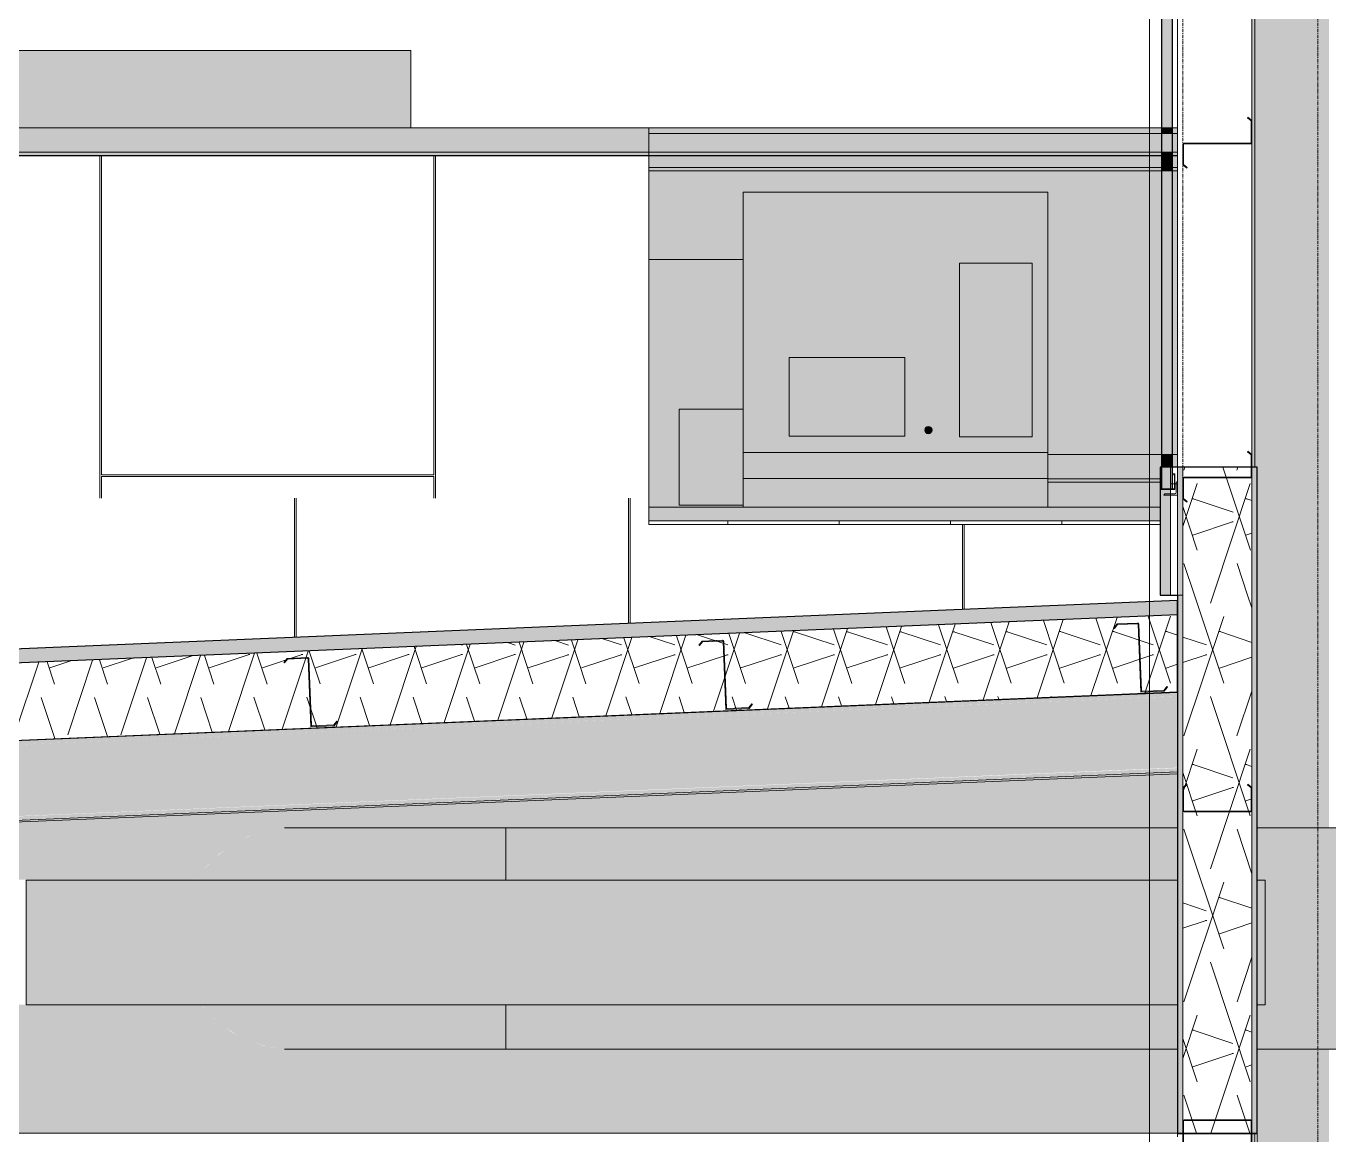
# Model space of a CAD drawing. Header units: inches. Extents: x -23445 to -32, y -314 to 853.
# Drawn here: x -8686.7 to -8498.4, y 98 to 258.2 of the extents above; entities that cross this region are included whole.
import ezdxf

# ---------------------------------------------------------------- set-up
doc = ezdxf.new("R2010")
doc.units = ezdxf.units.IN
doc.header["$MEASUREMENT"] = 0
doc.linetypes.add('Grid Line 1_2_', pattern=[0.875, 0.5, -0.125, 0.125, -0.125])
for name, color, linetype, lineweight in [('A-CLNG', 13, 'Continuous', 9), ('A-CLNG-PATT', 13, 'Continuous', 9), ('A-GLAZ-CWMG', 51, 'Continuous', 9), ('A-ROOF', 132, 'Continuous', 9), ('A-ROOF-PATT', 132, 'Continuous', 9), ('A-WALL', 113, 'Continuous', 9), ('A-WALL-PATT', 111, 'Continuous', 25), ('G-ANNO-SYMB', 111, 'Continuous', 9), ('I-WALL', 2, 'Continuous', 9), ('M-EQPM', 50, 'Continuous', 9), ('M-HVAC-DUCT', 70, 'Continuous', 9), ('S-BEAM', 12, 'Continuous', 9), ('S-COLS', 52, 'Continuous', 9), ('S-GRID', 1, 'Continuous', 9)]:
    doc.layers.add(name, color=color, linetype=linetype, lineweight=lineweight)
pattern_1 = [(161.57, (-21605.188, 73.042), (-7.6802237, -0.0009796), [0, -54.643, 6.067, 0]), (18.43, (-21607.108, 73.042), (-7.6802237, 0.0009796), [0, -54.643, 6.067, 0]), (108.43, (-21605.188, 73.042), (3.8382953, -19.2013653), [18.211, -42.499]), (71.57, (-21607.108, 73.042), (3.8382953, 19.2013653), [18.211, -42.499])]
pattern_2 = [(45, (-21606.148, 72.082), (-19.007, 19.007), []), (45, (-21606.148, 100.882), (-19.007, 19.007), [])]

# ---------------------------------------------------------------- blocks, each defined once
blk = doc.blocks.new('Rectangular Mullion - Profile_Polycarbonate_Lower-1125103-Building Section - North_South looking West _ Fitness Center')
at = {"layer": 'A-GLAZ-CWMG'}
blk.add_hatch(color=256, dxfattribs=at).paths.add_polyline_path([(-22372.8, 191.28), (-22370.68, 191.28), (-22370.74, 191.34), (-22372.74, 191.34), (-22372.8, 192.58)], flags=0)
at = {"layer": 'A-GLAZ-CWMG', "lineweight": 13}
for p, q in [((-22372.68, 192.73), (-22372.8, 192.73)), ((-22372.8, 192.73), (-22372.8, 191.28)), ((-22372.74, 191.34), (-22372.74, 192.67)), ((-22372.74, 192.67), (-22372.68, 192.67)), ((-22372.68, 192.67), (-22372.68, 192.73)), ((-22370.68, 193.52), (-22371.03, 193.52)), ((-22371.03, 193.52), (-22371.03, 193.27)), ((-22371.03, 193.27), (-22370.97, 193.27)), ((-22370.97, 193.27), (-22370.97, 193.46)), ((-22370.97, 193.46), (-22370.74, 193.46)), ((-22370.74, 193.46), (-22370.74, 191.34)), ((-22370.68, 191.28), (-22370.68, 193.52)), ((-22372.8, 191.28), (-22370.68, 191.28)), ((-22370.74, 191.34), (-22372.74, 191.34))]:
    blk.add_line(p, q, dxfattribs=at)
blk = doc.blocks.new('Girt_C - 8_D-1405603-Building Section - North_South looking West _ Fitness Center')
at = {"layer": 'S-BEAM'}
h = blk.add_hatch(color=256, dxfattribs=at)
h.paths.add_polyline_path([(-22370.3, 237.8), (-22370.3, 239.46), (-22371.03, 239.46), (-22371.03, 237.8)], flags=0)
h.paths.add_polyline_path([(-22446.68, 237.8), (-22372.61, 237.8), (-22372.61, 239.46), (-22446.68, 239.46)], flags=0)
for points in [[(-22371.03, 237.8), (-22371.03, 239.46), (-22372.61, 239.46), (-22372.61, 237.8)], [(-22371.03, 237.31), (-22371.03, 237.8), (-22372.61, 237.8), (-22372.61, 237.31)], [(-22371.03, 237.31), (-22371.03, 237.31), (-22372.61, 237.31)], [(-22370.3, 237.31), (-22370.3, 237.31), (-22371.03, 237.31)]]:
    blk.add_hatch(color=256, dxfattribs=at).paths.add_polyline_path(points, flags=0)
h = blk.add_hatch(color=256, dxfattribs=at)
h.paths.add_polyline_path([(-22375.45, 237.31), (-22372.61, 237.31), (-22372.61, 237.8), (-22446.68, 237.8), (-22446.68, 237.31), (-22414.18, 237.31)], flags=0)
h.paths.add_polyline_path([(-22370.3, 237.31), (-22370.3, 237.8), (-22371.03, 237.8), (-22371.03, 237.31)], flags=0)
for p, q in [((-22446.68, 237.8), (-22372.61, 237.8)), ((-22372.61, 237.31), (-22446.68, 237.31)), ((-22372.61, 237.8), (-22371.03, 237.8)), ((-22371.03, 237.31), (-22372.61, 237.31)), ((-22371.03, 237.8), (-22370.3, 237.8)), ((-22370.3, 237.31), (-22371.03, 237.31))]:
    blk.add_line(p, q, dxfattribs=at)
blk = doc.blocks.new('Girt_C - 10_D-1260059-Building Section - North_South looking West _ Fitness Center')
at = {"layer": 'S-BEAM'}
h = blk.add_hatch(dxfattribs=at)
h.set_pattern_fill('FP_45', color=256, style=0, pattern_type=2)
h.set_pattern_definition(pattern_2)
h.paths.add_polyline_path([(-22360.13, 96.2), (-22359.55, 96.68), (-22359.55, 99.99), (-22359.66, 100), (-22359.66, 96.73), (-22360.2, 96.28)], flags=0)
h.paths.add_polyline_path([(-22368.98, 96.2), (-22368.91, 96.28), (-22369.44, 96.73), (-22369.44, 100), (-22369.55, 99.99), (-22369.55, 96.68)], flags=0)
h.paths.add_polyline_path([(-22359.74, 100.07), (-22359.74, 100.18), (-22369.37, 100.18), (-22369.37, 100.07), (-22365.77, 100.07)], flags=0)
at = {"layer": 'S-BEAM', "lineweight": 15}
for p, q in [((-22369.55, 99.99), (-22369.55, 96.68)), ((-22369.44, 96.73), (-22369.44, 100)), ((-22359.74, 100.18), (-22369.37, 100.18)), ((-22369.37, 100.07), (-22359.74, 100.07)), ((-22359.66, 100), (-22359.66, 96.73)), ((-22359.55, 96.68), (-22359.55, 99.99)), ((-22369.55, 96.68), (-22368.98, 96.2)), ((-22368.91, 96.28), (-22369.44, 96.73)), ((-22368.98, 96.2), (-22368.91, 96.28)), ((-22359.66, 96.73), (-22360.2, 96.28)), ((-22360.2, 96.28), (-22360.13, 96.2)), ((-22360.13, 96.2), (-22359.55, 96.68))]:
    blk.add_line(p, q, dxfattribs=at)
for centre, radius, start, end in [((-22369.37, 99.99), 0.188, 90, 180), ((-22369.37, 99.99), 0.0782, 90, 177.8773), ((-22359.74, 99.99), 0.188, 0, 90), ((-22359.74, 99.99), 0.0782, 3.0424, 90)]:
    blk.add_arc(centre, radius, start, end, dxfattribs=at)
blk = doc.blocks.new('Carrier_48TC_Standard_Efficiency_Gas_Heat_Electric_Cooling_Packaged_Rooftop_Unit_3_to_15_nominal_tons - 15 ton 48TC__16-873539-Building Section - North_South looking West _ Fitness Center')
at = {"layer": 'M-EQPM'}
blk.add_hatch(color=256, dxfattribs=at).paths.add_polyline_path([(-22481.05, 243.5), (-22481.05, 254.7), (-22544.43, 254.7), (-22544.43, 243.5)], flags=0)
for p, q in [((-22544.43, 254.7), (-22481.05, 254.7)), ((-22544.43, 243.5), (-22544.43, 254.7)), ((-22481.05, 243.5), (-22481.05, 254.7))]:
    blk.add_line(p, q, dxfattribs=at)
blk = doc.blocks.new('Carrier_48TC_Standard_Efficiency_Gas_Heat_Electric_Cooling_Packaged_Rooftop_Unit_3_to_15_nominal_tons - 7_5 ton 48TC__08-873531-Building Section - North_South looking West _ Fitness Center')
at = {"layer": 'M-EQPM'}
for points in [[(-22442.3, 188.72), (-22433.05, 188.72), (-22433.05, 189), (-22442.3, 189), (-22442.3, 202.88), (-22433.05, 202.88), (-22433.05, 224.5), (-22446.68, 224.5), (-22446.68, 188.72), (-22443.23, 188.72)], [(-22433.05, 189), (-22433.05, 202.88), (-22442.3, 202.88), (-22442.3, 189), (-22433.55, 189)]]:
    blk.add_hatch(color=256, dxfattribs=at).paths.add_polyline_path(points, flags=0)
for p, q in [((-22446.68, 224.5), (-22433.05, 224.5)), ((-22433.05, 202.88), (-22442.3, 202.88)), ((-22442.3, 202.88), (-22442.3, 189)), ((-22442.3, 189), (-22433.05, 189))]:
    blk.add_line(p, q, dxfattribs=at)
blk = doc.blocks.new('Carrier_48TC_Standard_Efficiency_Gas_Heat_Electric_Cooling_Packaged_Rooftop_Unit_3_to_15_nominal_tons - 6 ton 48TC__07-1350223-Building Section - North_South looking West _ Fitness Center')
at = {"layer": 'M-EQPM'}
h = blk.add_hatch(color=256, dxfattribs=at)
h.paths.add_polyline_path([(-22433.05, 192.85), (-22389.05, 192.85), (-22389.05, 234.23), (-22433.05, 234.23), (-22433.05, 202.66)], flags=0)
h.paths.add_polyline_path([(-22391.3, 198.85), (-22401.8, 198.85), (-22401.8, 223.98), (-22391.3, 223.98), (-22391.3, 202.66)], flags=0)
h.paths.add_polyline_path([(-22426.43, 198.98), (-22426.43, 210.35), (-22409.68, 210.35), (-22409.68, 198.98), (-22423.87, 198.98)], flags=0)
h.paths.add_polyline_path([(-22406.44, 199.34), (-22406.67, 199.48), (-22406.81, 199.71), (-22406.76, 200.11), (-22406.44, 200.36), (-22406.1, 200.3), (-22405.85, 200.11), (-22405.85, 199.65), (-22406.04, 199.4)], flags=0)
for points in [[(-22394.82, 198.85), (-22391.3, 198.85), (-22391.3, 223.98), (-22401.8, 223.98), (-22401.8, 198.85)], [(-22423.87, 198.98), (-22409.68, 198.98), (-22409.68, 210.35), (-22426.43, 210.35), (-22426.43, 198.98)], [(-22406.44, 199.34), (-22406.04, 199.4), (-22405.8, 199.71), (-22405.85, 200.11), (-22406.17, 200.36), (-22406.56, 200.3), (-22406.76, 200.11), (-22406.81, 199.71), (-22406.67, 199.48)], [(-22394.82, 188.72), (-22389.05, 188.72), (-22389.05, 196.6), (-22433.05, 196.6), (-22433.05, 188.72), (-22414.18, 188.72)]]:
    blk.add_hatch(color=256, dxfattribs=at).paths.add_polyline_path(points, flags=0)
for p, q in [((-22433.05, 234.23), (-22389.05, 234.23)), ((-22433.05, 192.85), (-22433.05, 234.23)), ((-22389.05, 234.23), (-22389.05, 192.85)), ((-22391.3, 223.98), (-22401.8, 223.98)), ((-22401.8, 223.98), (-22401.8, 198.85)), ((-22391.3, 198.85), (-22391.3, 223.98)), ((-22409.68, 210.35), (-22426.43, 210.35)), ((-22426.43, 210.35), (-22426.43, 198.98)), ((-22409.68, 198.98), (-22409.68, 210.35)), ((-22426.43, 198.98), (-22409.68, 198.98)), ((-22401.8, 198.85), (-22391.3, 198.85)), ((-22433.05, 196.6), (-22389.05, 196.6)), ((-22433.05, 188.72), (-22433.05, 196.6)), ((-22389.05, 196.6), (-22389.05, 188.72)), ((-22389.05, 192.85), (-22433.05, 192.85))]:
    blk.add_line(p, q, dxfattribs=at)
for start, end in [(0, 180), (180, 0)]:
    blk.add_arc((-22406.3, 199.85), 0.523, start, end, dxfattribs=at)
blk = doc.blocks.new('L-Angle - L2X2X3_16-1472863-Building Section - North_South looking West _ Fitness Center')
at = {"layer": 'S-BEAM', "lineweight": 15}
for p, q in [((-22370.49, 192.24), (-22370.49, 190.81)), ((-22370.3, 190.43), (-22370.3, 192.43)), ((-22372.3, 190.43), (-22370.3, 190.43)), ((-22370.68, 190.62), (-22372.12, 190.62))]:
    blk.add_line(p, q, dxfattribs=at)
for centre, start, end in [((-22370.3, 192.24), 90, 180), ((-22372.12, 190.43), 90, 180), ((-22370.68, 190.81), 270, 0)]:
    blk.add_arc(centre, 0.188, start, end, dxfattribs=at)
blk = doc.blocks.new('Girt_C - 8_D-V174-Building Section - North_South looking West _ Fitness Center')
at = {"layer": 'S-BEAM'}
h = blk.add_hatch(color=256, dxfattribs=at)
h.paths.add_polyline_path([(-22371.03, 196.11), (-22370.3, 196.11), (-22370.3, 196.3), (-22371.03, 196.27), (-22371.03, 196.2)], flags=0)
h.paths.add_polyline_path([(-22375.45, 196.11), (-22372.61, 196.11), (-22372.61, 196.3), (-22389.05, 196.27), (-22389.05, 196.11)], flags=0)
h = blk.add_hatch(color=256, dxfattribs=at)
h.paths.add_polyline_path([(-22372.8, 192.8), (-22372.8, 194.5), (-22372.61, 194.5), (-22372.61, 196.11), (-22389.05, 196.11), (-22389.05, 192.8), (-22375.45, 192.8)], flags=0)
h.paths.add_polyline_path([(-22371.03, 194.5), (-22370.3, 194.5), (-22370.3, 196.11), (-22371.03, 196.11)], flags=0)
for points in [[(-22372.61, 196.11), (-22371.03, 196.11), (-22371.03, 196.3), (-22372.61, 196.27), (-22372.61, 196.2)], [(-22372.61, 194.5), (-22371.03, 194.5), (-22371.03, 196.11), (-22372.61, 196.11)], [(-22372.8, 192.31), (-22372.8, 192.8), (-22389.05, 192.8), (-22389.05, 192.31), (-22375.45, 192.31)]]:
    blk.add_hatch(color=256, dxfattribs=at).paths.add_polyline_path(points, flags=0)
for p, q in [((-22372.61, 196.3), (-22389.05, 196.3)), ((-22371.03, 196.3), (-22372.61, 196.3)), ((-22370.3, 196.3), (-22371.03, 196.3)), ((-22389.05, 192.8), (-22372.8, 192.8)), ((-22372.8, 192.31), (-22389.05, 192.31))]:
    blk.add_line(p, q, dxfattribs=at)
blk = doc.blocks.new('Girt_Z - 10_D-1472864-Building Section - North_South looking West _ Fitness Center')
at = {"layer": 'S-BEAM'}
h = blk.add_hatch(dxfattribs=at)
h.set_pattern_fill('FP_45', color=256, style=0, pattern_type=2)
h.set_pattern_definition(pattern_2)
h.paths.add_polyline_path([(-22368.98, 189.44), (-22368.91, 189.52), (-22369.44, 189.97), (-22369.44, 192.86), (-22369.55, 192.86), (-22369.55, 189.92)], flags=0)
h.paths.add_polyline_path([(-22359.55, 192.94), (-22359.55, 196.31), (-22360.13, 196.79), (-22360.2, 196.71), (-22359.66, 196.26), (-22359.66, 193.12)], flags=0)
h.paths.add_polyline_path([(-22360.93, 192.94), (-22359.55, 192.94), (-22359.74, 193.05), (-22369.37, 193.05), (-22369.37, 192.94), (-22365.77, 192.94)], flags=0)
at = {"layer": 'S-BEAM', "lineweight": 15}
for p, q in [((-22360.13, 196.79), (-22360.2, 196.71)), ((-22360.2, 196.71), (-22359.66, 196.26)), ((-22359.55, 196.31), (-22360.13, 196.79)), ((-22359.66, 196.26), (-22359.66, 193.12)), ((-22359.55, 192.94), (-22359.55, 196.31)), ((-22369.55, 192.86), (-22369.55, 189.92)), ((-22369.44, 189.97), (-22369.44, 192.86)), ((-22359.74, 193.05), (-22369.37, 193.05)), ((-22369.37, 192.94), (-22359.55, 192.94)), ((-22369.55, 189.92), (-22368.98, 189.44)), ((-22368.91, 189.52), (-22369.44, 189.97)), ((-22368.98, 189.44), (-22368.91, 189.52))]:
    blk.add_line(p, q, dxfattribs=at)
for centre, radius, start, end in [((-22369.37, 192.86), 0.188, 90, 180), ((-22369.37, 192.86), 0.0782, 90, 177.8773), ((-22359.74, 193.13), 0.0782, 270, 356.9576)]:
    blk.add_arc(centre, radius, start, end, dxfattribs=at)
blk = doc.blocks.new('Girt_Z - 10_D-V175-Building Section - North_South looking West _ Fitness Center')
at = {"layer": 'S-BEAM', "lineweight": 15}
for p, q in [((-22360.13, 245.04), (-22360.2, 244.96)), ((-22360.2, 244.96), (-22359.66, 244.51)), ((-22359.55, 244.56), (-22360.13, 245.04)), ((-22359.66, 244.51), (-22359.66, 241.37)), ((-22359.55, 241.19), (-22359.55, 244.56)), ((-22369.55, 241.11), (-22369.55, 238.17)), ((-22369.44, 238.22), (-22369.44, 241.11)), ((-22359.74, 241.3), (-22369.37, 241.3)), ((-22369.37, 241.19), (-22359.55, 241.19)), ((-22369.55, 238.17), (-22368.98, 237.69)), ((-22368.91, 237.77), (-22369.44, 238.22)), ((-22368.98, 237.69), (-22368.91, 237.77))]:
    blk.add_line(p, q, dxfattribs=at)
for centre, radius, start, end in [((-22369.37, 241.11), 0.188, 90, 180), ((-22369.37, 241.11), 0.0782, 90, 177.8773), ((-22359.74, 241.38), 0.0782, 270, 356.9576)]:
    blk.add_arc(centre, radius, start, end, dxfattribs=at)
blk = doc.blocks.new('Girt_C - 10_D-1401468-Building Section - North_South looking West _ Fitness Center')
at = {"layer": 'S-BEAM'}
h = blk.add_hatch(dxfattribs=at)
h.set_pattern_fill('FP_45', color=256, style=0, pattern_type=2)
h.set_pattern_definition(pattern_2)
h.paths.add_polyline_path([(-22359.74, 144.69), (-22359.74, 144.8), (-22369.37, 144.8), (-22369.37, 144.69), (-22365.77, 144.69)], flags=0)
h.paths.add_polyline_path([(-22369.44, 144.87), (-22369.44, 148.14), (-22368.91, 148.59), (-22368.98, 148.67), (-22369.55, 148.19), (-22369.55, 144.88)], flags=0)
h.paths.add_polyline_path([(-22359.66, 144.87), (-22359.55, 144.88), (-22359.55, 148.19), (-22360.13, 148.67), (-22360.2, 148.59), (-22359.66, 148.14), (-22359.66, 147.24)], flags=0)
at = {"layer": 'S-BEAM', "lineweight": 15}
for p, q in [((-22368.98, 148.67), (-22369.55, 148.19)), ((-22369.55, 148.19), (-22369.55, 144.88)), ((-22369.44, 148.14), (-22368.91, 148.59)), ((-22369.44, 144.87), (-22369.44, 148.14)), ((-22368.91, 148.59), (-22368.98, 148.67)), ((-22360.13, 148.67), (-22360.2, 148.59)), ((-22360.2, 148.59), (-22359.66, 148.14)), ((-22359.55, 148.19), (-22360.13, 148.67)), ((-22359.66, 148.14), (-22359.66, 144.87)), ((-22359.55, 144.88), (-22359.55, 148.19)), ((-22359.74, 144.8), (-22369.37, 144.8)), ((-22369.37, 144.69), (-22359.74, 144.69))]:
    blk.add_line(p, q, dxfattribs=at)
for centre, radius, start, end in [((-22369.37, 144.88), 0.188, 180, 270), ((-22369.37, 144.88), 0.0782, 183.0424, 270), ((-22359.74, 144.88), 0.188, 270, 0), ((-22359.74, 144.88), 0.0782, 270, 357.8773)]:
    blk.add_arc(centre, radius, start, end, dxfattribs=at)
blk = doc.blocks.new('W-Wide Flange - W12X16-1341241-Building Section - North_South looking West _ Fitness Center')
at = {"layer": 'S-BEAM'}
h = blk.add_hatch(color=256, dxfattribs=at)
h.paths.add_polyline_path([(-22782.42, 144.5), (-22782.5, 144.75), (-22782.57, 144.76), (-22784.35, 144.62), (-22784.33, 144.42)], flags=0)
h.paths.add_polyline_path([(-22784.33, 144.14), (-22782.42, 144.28), (-22782.42, 144.5), (-22784.34, 144.42), (-22784.33, 144.28)], flags=0)
h.paths.add_polyline_path([(-22782.19, 144.23), (-22370.3, 161.4), (-22370.3, 161.94), (-22782.12, 144.71), (-22782.19, 144.37), (-22782.19, 144.28)], flags=0)
h = blk.add_hatch(color=256, dxfattribs=at)
h.paths.add_polyline_path([(-22783.9, 133.78), (-22782.53, 133.83), (-22782.42, 134.1), (-22782.42, 144.22), (-22784.33, 144.14), (-22784.25, 142.2)], flags=0)
h.paths.add_polyline_path([(-22782.08, 133.85), (-22370.3, 151.07), (-22370.3, 161.39), (-22782.19, 144.23), (-22782.13, 133.96)], flags=0)
h = blk.add_hatch(color=256, dxfattribs=at)
h.paths.add_polyline_path([(-22780.3, 133.38), (-22370.3, 150.54), (-22370.3, 151.01), (-22782.08, 133.85), (-22781.99, 133.71), (-22781.66, 133.58), (-22780.3, 133.54), (-22780.3, 133.4)], flags=0)
h.paths.add_polyline_path([(-22783.87, 133.58), (-22782.95, 133.58), (-22782.53, 133.83), (-22783.9, 133.78), (-22783.88, 133.58)], flags=0)
blk.add_hatch(color=256, dxfattribs=at).paths.add_polyline_path([(-22783.86, 132.96), (-22370.3, 150.2), (-22370.3, 150.46), (-22780.3, 133.38), (-22780.3, 133.23), (-22783.87, 133.23)], flags=0)
for p, q in [((-22782.09, 144.78), (-22370.3, 161.94)), ((-22783.86, 132.96), (-22370.3, 150.2)), ((-22780.3, 133.38), (-22370.3, 150.46))]:
    blk.add_line(p, q, dxfattribs=at)
blk = doc.blocks.new('Girt_Z - 10_D-1472947-Building Section - North_South looking West _ Fitness Center')
at = {"layer": 'S-BEAM'}
h = blk.add_hatch(color=256, dxfattribs=at)
h.paths.add_polyline_path([(-22555.45, 154.49), (-22552.08, 154.63), (-22551.62, 155.23), (-22551.71, 155.29), (-22552.13, 154.74), (-22555.27, 154.61)], flags=0)
h.paths.add_polyline_path([(-22555.45, 154.49), (-22555.35, 154.68), (-22555.75, 164.3), (-22555.86, 164.3), (-22555.57, 157.32)], flags=0)
h.paths.add_polyline_path([(-22559.25, 163.7), (-22558.82, 164.25), (-22555.94, 164.37), (-22555.94, 164.48), (-22558.88, 164.36), (-22559.34, 163.76)], flags=0)
at = {"layer": 'S-BEAM', "lineweight": 15}
for p, q in [((-22558.88, 164.36), (-22559.34, 163.76)), ((-22559.34, 163.76), (-22559.25, 163.7)), ((-22559.25, 163.7), (-22558.82, 164.25)), ((-22555.94, 164.48), (-22558.88, 164.36)), ((-22558.82, 164.25), (-22555.94, 164.37)), ((-22555.86, 164.3), (-22555.45, 154.49)), ((-22555.35, 154.68), (-22555.75, 164.3)), ((-22555.45, 154.49), (-22552.08, 154.63)), ((-22552.13, 154.74), (-22555.27, 154.61)), ((-22551.71, 155.29), (-22552.13, 154.74)), ((-22552.08, 154.63), (-22551.62, 155.23)), ((-22551.62, 155.23), (-22551.71, 155.29))]:
    blk.add_line(p, q, dxfattribs=at)
for centre, radius, start, end in [((-22555.94, 164.29), 0.187, 2.3859, 92.3859), ((-22555.94, 164.29), 0.0782, 2.3859, 90.2632), ((-22555.27, 154.69), 0.0782, 182.3859, 269.3436)]:
    blk.add_arc(centre, radius, start, end, dxfattribs=at)
blk = doc.blocks.new('Girt_Z - 10_D-1350939-Building Section - North_South looking West _ Fitness Center')
at = {"layer": 'S-BEAM'}
h = blk.add_hatch(color=256, dxfattribs=at)
h.paths.add_polyline_path([(-22375.61, 161.99), (-22372.23, 162.13), (-22371.78, 162.72), (-22371.86, 162.79), (-22372.29, 162.23), (-22375.45, 162.09)], flags=0)
h.paths.add_polyline_path([(-22375.61, 161.99), (-22375.5, 162.18), (-22375.91, 171.79), (-22376.01, 171.79), (-22375.62, 162.36)], flags=0)
h.paths.add_polyline_path([(-22379.41, 171.19), (-22378.98, 171.74), (-22376.09, 171.86), (-22376.1, 171.97), (-22379.04, 171.85), (-22379.49, 171.26)], flags=0)
at = {"layer": 'S-BEAM', "lineweight": 15}
for p, q in [((-22379.04, 171.85), (-22379.49, 171.26)), ((-22379.41, 171.19), (-22378.98, 171.74)), ((-22376.1, 171.97), (-22379.04, 171.85)), ((-22378.98, 171.74), (-22376.09, 171.86)), ((-22376.01, 171.79), (-22375.61, 161.99)), ((-22375.5, 162.18), (-22375.91, 171.79)), ((-22379.49, 171.26), (-22379.41, 171.19)), ((-22375.61, 161.99), (-22372.23, 162.13)), ((-22372.29, 162.23), (-22375.43, 162.1)), ((-22371.86, 162.79), (-22372.29, 162.23)), ((-22372.23, 162.13), (-22371.78, 162.72)), ((-22371.78, 162.72), (-22371.86, 162.79))]:
    blk.add_line(p, q, dxfattribs=at)
for centre, radius, start, end in [((-22376.09, 171.79), 0.187, 2.3859, 92.3859), ((-22376.09, 171.79), 0.0782, 2.3859, 90.2632), ((-22375.43, 162.18), 0.0782, 182.3859, 269.3436)]:
    blk.add_arc(centre, radius, start, end, dxfattribs=at)
blk = doc.blocks.new('Round Elbow - 1_0 D-1542880-Building Section - North_South looking West _ Fitness Center')
at = {"layer": 'M-HVAC-DUCT'}
for points in [[(-22491.7, 134.82), (-22467.33, 134.82), (-22467.33, 142.38), (-22499.56, 142.3), (-22500.52, 142.2), (-22503.06, 141.66), (-22505.44, 140.74), (-22506.86, 139.95), (-22509.36, 138.06), (-22511.05, 136.28), (-22512.14, 134.82), (-22491.91, 134.82)], [(-22494.91, 110.38), (-22467.33, 110.38), (-22467.33, 116.82), (-22511.31, 116.82), (-22510.32, 115.67), (-22508.73, 114.13), (-22506.14, 112.39), (-22505.1, 111.89), (-22504.67, 111.71), (-22501.9, 110.79), (-22499.87, 110.49), (-22496.96, 110.38), (-22495.67, 110.38)]]:
    blk.add_hatch(color=256, dxfattribs=at).paths.add_polyline_path(points, flags=0)
for p, q in [((-22467.33, 142.38), (-22467.33, 134.84)), ((-22467.33, 116.79), (-22467.33, 110.38))]:
    blk.add_line(p, q, dxfattribs=at)
at = {"layer": 'M-HVAC-DUCT', "flags": 128}
for points in [[(-22467.33, 142.38), (-22468.61, 142.38), (-22469.89, 142.38), (-22471.16, 142.38), (-22472.43, 142.38), (-22473.69, 142.38), (-22474.94, 142.38), (-22476.18, 142.38), (-22477.4, 142.38), (-22478.61, 142.38), (-22479.8, 142.38), (-22480.96, 142.38), (-22482.11, 142.38), (-22483.23, 142.38), (-22484.33, 142.38), (-22485.4, 142.38), (-22486.44, 142.38), (-22487.46, 142.38), (-22488.43, 142.38), (-22489.38, 142.38), (-22490.29, 142.38), (-22491.16, 142.38), (-22492, 142.38), (-22492.79, 142.38), (-22493.55, 142.38), (-22494.26, 142.38), (-22494.93, 142.38), (-22495.56, 142.38), (-22496.14, 142.38), (-22496.67, 142.38), (-22497.16, 142.38), (-22497.6, 142.38), (-22497.99, 142.38), (-22498.33, 142.38), (-22498.63, 142.38), (-22498.87, 142.38), (-22499.06, 142.38), (-22499.2, 142.38), (-22499.29, 142.38), (-22499.33, 142.38), (-22499.33, 142.38)], [(-22499.33, 110.38), (-22499.31, 110.38), (-22499.23, 110.38), (-22499.1, 110.38), (-22498.93, 110.38), (-22498.7, 110.38), (-22498.42, 110.38), (-22498.09, 110.38), (-22497.71, 110.38), (-22497.28, 110.38), (-22496.81, 110.38), (-22496.29, 110.38), (-22495.72, 110.38), (-22495.1, 110.38), (-22494.45, 110.38), (-22493.74, 110.38), (-22493, 110.38), (-22492.22, 110.38), (-22491.39, 110.38), (-22490.53, 110.38), (-22489.63, 110.38), (-22488.69, 110.38), (-22487.72, 110.38), (-22486.72, 110.38), (-22485.69, 110.38), (-22484.62, 110.38), (-22483.53, 110.38), (-22482.42, 110.38), (-22481.28, 110.38), (-22480.11, 110.38), (-22478.93, 110.38), (-22477.73, 110.38), (-22476.51, 110.38), (-22475.28, 110.38), (-22474.03, 110.38), (-22472.77, 110.38), (-22471.51, 110.38), (-22470.24, 110.38), (-22468.96, 110.38), (-22467.68, 110.38), (-22467.33, 110.38)]]:
    blk.add_lwpolyline(points, dxfattribs=at)

msp = doc.modelspace()

# ---------------------------------------------------------------- hatches: boundary and pattern name
at = {"layer": 'A-CLNG-PATT'}
h = msp.add_hatch(dxfattribs=at)
h.set_pattern_fill('FP_43', color=256, style=0, pattern_type=2)
h.set_pattern_definition(pattern_1)
h.paths.add_polyline_path([(-8945.31, 144.31), (-8520.31, 162.02), (-8520.31, 173.15), (-8945.31, 155.45), (-8945.31, 152.28)], flags=0)
at = {"layer": 'A-ROOF', "lineweight": 5}
msp.add_hatch(color=256, dxfattribs=at).paths.add_polyline_path([(-8569.03, 186.72), (-8522.81, 186.72), (-8522.81, 188.72), (-8596.68, 188.72), (-8596.68, 186.72), (-8573.87, 186.72)], flags=0)
at = {"layer": 'A-ROOF'}
msp.add_hatch(color=256, dxfattribs=at).paths.add_polyline_path([(-9011.62, 152.74), (-8520.31, 173.22), (-8520.31, 175.22), (-9011.62, 154.75)], flags=0)
at = {"layer": 'A-ROOF-PATT'}
h = msp.add_hatch(dxfattribs=at)
h.set_pattern_fill('FP_6', color=256, style=0, pattern_type=2)
h.set_pattern_definition([(90, (-174.388, -762.154), (-16.082, 1e-15), [])])
h.paths.add_polyline_path([(-7037.49, 155.4), (-7028.56, 155.4), (-7028.56, 155.87), (-7039.06, 155.87), (-7039.06, 155.4)], flags=0)
h.paths.add_polyline_path([(-8596.68, 186.22), (-8522.81, 186.22), (-8522.81, 186.72), (-8596.68, 186.72)], flags=0)
at = {"layer": 'A-WALL', "lineweight": 5}
for points in [[(-8874.03, 240), (-8596.68, 240), (-8596.68, 243.5), (-8949.62, 243.5), (-8949.62, 240)], [(-8521.04, 242.69), (-8521.04, 243.5), (-8522.61, 243.5), (-8522.61, 242.69)], [(-8521.04, 240), (-8521.04, 242.69), (-8522.61, 242.69), (-8522.61, 240)], [(-8596.68, 239.5), (-8596.68, 240), (-8949.62, 240), (-8950.12, 239.5), (-8874.03, 239.5)], [(-8596.68, 239.46), (-8596.68, 239.5), (-8874.03, 239.46)], [(-8521.04, 239.5), (-8521.04, 240), (-8522.61, 240), (-8522.61, 239.5)], [(-8521.04, 239.46), (-8521.04, 239.5), (-8522.61, 239.46)], [(-8520.31, 239.46), (-8520.31, 239.5), (-8521.04, 239.46)], [(-8522.61, 196.3), (-8521.04, 196.3), (-8521.04, 237.31), (-8522.61, 237.31), (-8522.61, 202.66)], [(-8520.31, 176), (-8519.56, 176), (-8519.56, 194.5), (-8520.31, 194.5), (-8520.31, 182.51)], [(-8509.56, 176), (-8508.81, 176), (-8508.81, 194.5), (-8509.56, 194.5), (-8509.56, 182.51)]]:
    msp.add_hatch(color=256, dxfattribs=at).paths.add_polyline_path(points, flags=0)
h = msp.add_hatch(color=256, dxfattribs=at)
h.paths.add_polyline_path([(-8521.04, 242.69), (-8520.31, 242.69), (-8520.31, 243.5), (-8521.04, 243.5), (-8521.04, 242.96)], flags=0)
h.paths.add_polyline_path([(-8596.68, 242.69), (-8522.61, 242.69), (-8522.61, 243.5), (-8596.68, 243.43)], flags=0)
h = msp.add_hatch(color=256, dxfattribs=at)
h.paths.add_polyline_path([(-8596.68, 240), (-8522.61, 240), (-8522.61, 242.69), (-8596.68, 242.63)], flags=0)
h.paths.add_polyline_path([(-8520.31, 240), (-8520.31, 242.69), (-8521.04, 242.69), (-8521.04, 240)], flags=0)
h = msp.add_hatch(color=256, dxfattribs=at)
h.paths.add_polyline_path([(-8596.68, 239.5), (-8522.61, 239.5), (-8522.61, 240), (-8596.68, 239.97)], flags=0)
h.paths.add_polyline_path([(-8520.31, 239.5), (-8520.31, 240), (-8521.04, 240), (-8521.04, 239.5)], flags=0)
h = msp.add_hatch(color=256, dxfattribs=at)
h.paths.add_polyline_path([(-8522.81, 188.72), (-8522.81, 188.72), (-8522.81, 192.31), (-8539.06, 192.31), (-8539.06, 188.72), (-8525.46, 188.72)], flags=0)
h.paths.add_polyline_path([(-8525.46, 196.3), (-8522.61, 196.3), (-8522.61, 237.31), (-8596.68, 237.31), (-8596.68, 224.5), (-8583.06, 224.5), (-8583.06, 234.23), (-8539.06, 234.23), (-8539.06, 196.3)], flags=0)
h.paths.add_polyline_path([(-8521.04, 196.3), (-8520.31, 196.3), (-8520.31, 237.31), (-8521.04, 237.31), (-8521.04, 202.66)], flags=0)
at = {"layer": 'A-WALL'}
msp.add_hatch(color=256, dxfattribs=at).paths.add_polyline_path([(-8522.81, 176), (-8521.31, 176), (-8521.31, 194.5), (-8522.81, 194.5), (-8522.81, 182.51)], flags=0)
at = {"layer": 'A-WALL-PATT', "lineweight": 9, "transparency": 33554649}
msp.add_hatch(color=256, dxfattribs=at).paths.add_polyline_path([(-8521.04, 191.34), (-8521.04, 336.78), (-8522.61, 336.78), (-8522.61, 191.34)], flags=0)
at = {"layer": 'A-WALL-PATT', "lineweight": 9}
h = msp.add_hatch(dxfattribs=at)
h.set_pattern_fill('FP_52', color=256, style=0, pattern_type=2)
h.set_pattern_definition([(0, (-22427.15, 145), (-193, 193), [48, -145]), (90, (-22427.15, 145), (-193, 1e-14), [96.25, -96.75]), (180, (-22379.15, 241.25), (-193, 193), [48, -145]), (90, (-22379.15, 145), (-193, 1e-14), [96.25, -96.75]), (180, (-22379.15, 241.5), (-193, 193), [48, -145]), (90, (-22379.15, 241.5), (-193, 1e-14), [96.25, -96.75]), (0, (-22427.15, 337.75), (-193, 193), [48, -145]), (90, (-22427.15, 241.5), (-193, 1e-14), [96.25, -96.75]), (0, (-22378.9, 193), (-193, 193), [48, -145]), (90, (-22378.9, 144.75), (-193, 1e-14), [48.25, -144.75]), (90, (-22330.9, 144.75), (-193, 1e-14), [48.25, -144.75]), (0, (-22378.9, 289.5), (-193, 193), [48, -145]), (90, (-22378.9, 193.25), (-193, 1e-14), [96.25, -96.75]), (180, (-22330.9, 193.25), (-193, 193), [48, -145]), (90, (-22330.9, 193.25), (-193, 1e-14), [96.25, -96.75]), (90, (-22378.9, 289.75), (-193, 1e-14), [48, -145]), (180, (-22330.9, 289.75), (-193, 193), [48, -145]), (90, (-22330.9, 289.75), (-193, 1e-14), [48, -145]), (0, (-22330.65, 145), (-193, 193), [48, -145]), (90, (-22330.65, 145), (-193, 1e-14), [96.25, -96.75]), (180, (-22282.65, 241.25), (-193, 193), [48, -145]), (90, (-22282.65, 145), (-193, 1e-14), [96.25, -96.75]), (180, (-22282.65, 241.5), (-193, 193), [48, -145]), (90, (-22282.65, 241.5), (-193, 1e-14), [96.25, -96.75]), (180, (-22282.65, 337.75), (-193, 193), [48, -145]), (90, (-22330.65, 241.5), (-193, 1e-14), [96.25, -96.75]), (0, (-22282.4, 193), (-193, 193), [48, -145]), (90, (-22282.4, 144.75), (-193, 1e-14), [48.25, -144.75]), (90, (-22234.4, 144.75), (-193, 1e-14), [48.25, -144.75]), (0, (-22282.4, 289.5), (-193, 193), [48, -145]), (90, (-22282.4, 193.25), (-193, 1e-14), [96.25, -96.75]), (180, (-22234.4, 193.25), (-193, 193), [48, -145]), (90, (-22234.4, 193.25), (-193, 1e-14), [96.25, -96.75]), (90, (-22282.4, 289.75), (-193, 1e-14), [48, -145]), (180, (-22234.4, 289.75), (-193, 193), [48, -145]), (90, (-22234.4, 289.75), (-193, 1e-14), [48, -145])])
h.paths.add_polyline_path([(-8656.17, 190), (-8596.68, 190), (-8596.68, 239.46), (-8935.06, 239.46), (-8935.06, 190), (-8661.01, 190)], flags=0)
h = msp.add_hatch(dxfattribs=at)
h.set_pattern_fill('FP_48', color=256, style=0, pattern_type=2)
h.set_pattern_definition([(0, (-21606.148, 72.082), (0, 24), []), (90, (-21606.148, 72.082), (-24, 1e-15), [])])
h.paths.add_polyline_path([(-8521.31, 176), (-8520.31, 176), (-8520.31, 194.5), (-8521.31, 194.5), (-8521.31, 182.51)], flags=0)
h = msp.add_hatch(dxfattribs=at)
h.set_pattern_fill('FP_43', color=256, style=0, pattern_type=2)
h.set_pattern_definition(pattern_1)
h.paths.add_polyline_path([(-8509.56, 176), (-8509.56, 194.5), (-8519.56, 194.5), (-8519.56, 176)], flags=0)
h = msp.add_hatch(dxfattribs=at)
h.set_pattern_fill('FP_46', color=256, style=0, pattern_type=2)
h.set_pattern_definition([(0, (-22350.78, 145), (-193, 193), [48, -145]), (90, (-22350.78, 145), (-193, 1e-14), [96.25, -96.75]), (180, (-22302.78, 241.25), (-193, 193), [48, -145]), (90, (-22302.78, 145), (-193, 1e-14), [96.25, -96.75]), (180, (-22302.78, 241.5), (-193, 193), [48, -145]), (90, (-22302.78, 241.5), (-193, 1e-14), [96.25, -96.75]), (0, (-22350.78, 337.75), (-193, 193), [48, -145]), (90, (-22350.78, 241.5), (-193, 1e-14), [96.25, -96.75]), (0, (-22302.53, 193), (-193, 193), [48, -145]), (90, (-22302.53, 144.75), (-193, 1e-14), [48.25, -144.75]), (90, (-22254.53, 144.75), (-193, 1e-14), [48.25, -144.75]), (0, (-22302.53, 289.5), (-193, 193), [48, -145]), (90, (-22302.53, 193.25), (-193, 1e-14), [96.25, -96.75]), (180, (-22254.53, 193.25), (-193, 193), [48, -145]), (90, (-22254.53, 193.25), (-193, 1e-14), [96.25, -96.75]), (90, (-22302.53, 289.75), (-193, 1e-14), [48, -145]), (180, (-22254.53, 289.75), (-193, 193), [48, -145]), (90, (-22254.53, 289.75), (-193, 1e-14), [48, -145]), (0, (-22254.28, 145), (-193, 193), [48, -145]), (90, (-22254.28, 145), (-193, 1e-14), [96.25, -96.75]), (180, (-22206.28, 241.25), (-193, 193), [48, -145]), (90, (-22206.28, 145), (-193, 1e-14), [96.25, -96.75]), (180, (-22206.28, 241.5), (-193, 193), [48, -145]), (90, (-22206.28, 241.5), (-193, 1e-14), [96.25, -96.75]), (180, (-22206.28, 337.75), (-193, 193), [48, -145]), (90, (-22254.28, 241.5), (-193, 1e-14), [96.25, -96.75]), (0, (-22206.03, 193), (-193, 193), [48, -145]), (90, (-22206.03, 144.75), (-193, 1e-14), [48.25, -144.75]), (90, (-22158.03, 144.75), (-193, 1e-14), [48.25, -144.75]), (0, (-22206.03, 289.5), (-193, 193), [48, -145]), (90, (-22206.03, 193.25), (-193, 1e-14), [96.25, -96.75]), (180, (-22158.03, 193.25), (-193, 193), [48, -145]), (90, (-22158.03, 193.25), (-193, 1e-14), [96.25, -96.75]), (90, (-22206.03, 289.75), (-193, 1e-14), [48, -145]), (180, (-22158.03, 289.75), (-193, 193), [48, -145]), (90, (-22158.03, 289.75), (-193, 1e-14), [48, -145])])
h.paths.add_polyline_path([(-8936.56, 157.87), (-8520.31, 175.22), (-8520.31, 176), (-8522.81, 176), (-8522.81, 186.22), (-8596.68, 186.22), (-8596.68, 190), (-8948.62, 190), (-8948.62, 188.22), (-8936.56, 188.22), (-8936.56, 162.36)], flags=0)
h = msp.add_hatch(dxfattribs=at)
h.set_pattern_fill('FP_43', color=256, style=0, pattern_type=2)
h.set_pattern_definition(pattern_1)
h.paths.add_polyline_path([(-8515.77, 98.25), (-8509.56, 98.25), (-8509.56, 176), (-8519.56, 176), (-8519.56, 98.25)], flags=0)
h = msp.add_hatch(dxfattribs=at)
h.set_pattern_fill('FP_44', color=256, style=0, pattern_type=2)
h.set_pattern_definition([(90, (-21009.44, -1108), (-193, -193), [48, -145]), (180, (-21009.44, -1108), (-2e-14, -193), [96.25, -96.75]), (270, (-21105.69, -1060), (-193, -193), [48, -145]), (180, (-21009.44, -1060), (-2e-14, -193), [96.25, -96.75]), (270, (-21105.94, -1060), (-193, -193), [48, -145]), (180, (-21105.94, -1060), (-2e-14, -193), [96.25, -96.75]), (90, (-21202.19, -1108), (-193, -193), [48, -145]), (180, (-21105.94, -1108), (-2e-14, -193), [96.25, -96.75]), (90, (-21057.44, -1059.75), (-193, -193), [48, -145]), (180, (-21009.19, -1059.75), (-2e-14, -193), [48.25, -144.75]), (180, (-21009.19, -1011.75), (-2e-14, -193), [48.25, -144.75]), (90, (-21153.94, -1059.75), (-193, -193), [48, -145]), (180, (-21057.69, -1059.75), (-2e-14, -193), [96.25, -96.75]), (270, (-21057.69, -1011.75), (-193, -193), [48, -145]), (180, (-21057.69, -1011.75), (-2e-14, -193), [96.25, -96.75]), (180, (-21154.19, -1059.75), (-2e-14, -193), [48, -145]), (270, (-21154.19, -1011.75), (-193, -193), [48, -145]), (180, (-21154.19, -1011.75), (-2e-14, -193), [48, -145]), (90, (-21009.44, -1011.5), (-193, -193), [48, -145]), (180, (-21009.44, -1011.5), (-2e-14, -193), [96.25, -96.75]), (270, (-21105.69, -963.5), (-193, -193), [48, -145]), (180, (-21009.44, -963.5), (-2e-14, -193), [96.25, -96.75]), (270, (-21105.94, -963.5), (-193, -193), [48, -145]), (180, (-21105.94, -963.5), (-2e-14, -193), [96.25, -96.75]), (270, (-21202.19, -963.5), (-193, -193), [48, -145]), (180, (-21105.94, -1011.5), (-2e-14, -193), [96.25, -96.75]), (90, (-21057.44, -963.25), (-193, -193), [48, -145]), (180, (-21009.19, -963.25), (-2e-14, -193), [48.25, -144.75]), (180, (-21009.19, -915.25), (-2e-14, -193), [48.25, -144.75]), (90, (-21153.94, -963.25), (-193, -193), [48, -145]), (180, (-21057.69, -963.25), (-2e-14, -193), [96.25, -96.75]), (270, (-21057.69, -915.25), (-193, -193), [48, -145]), (180, (-21057.69, -915.25), (-2e-14, -193), [96.25, -96.75]), (180, (-21154.19, -963.25), (-2e-14, -193), [48, -145]), (270, (-21154.19, -915.25), (-193, -193), [48, -145]), (180, (-21154.19, -915.25), (-2e-14, -193), [48, -145])])
h.paths.add_polyline_path([(-8508.81, 0), (-8508.81, 98.25), (-8509.56, 98.25), (-8509.56, 96.68), (-8510.13, 96.2), (-8510.2, 96.28), (-8509.67, 96.73), (-8509.67, 98.25), (-8519.45, 98.25), (-8519.45, 97.75), (-8512.31, 97.75), (-8512.31, 0)], flags=0)
h.paths.add_polyline_path([(-8516.81, 1.75), (-8516.81, 96), (-8518.56, 96), (-8518.56, 1.75)], flags=0)
h.paths.add_polyline_path([(-8520.31, 97.75), (-8519.56, 97.75), (-8519.56, 98.25), (-8520.31, 98.25)], flags=0)
at = {"layer": 'I-WALL'}
msp.add_hatch(color=256, dxfattribs=at).paths.add_polyline_path([(-8519.56, 98.25), (-8519.56, 176), (-8520.31, 176), (-8520.31, 98.25)], flags=0)
at = {"layer": 'I-WALL', "lineweight": 5}
msp.add_hatch(color=256, dxfattribs=at).paths.add_polyline_path([(-8509.56, 98.25), (-8508.81, 98.25), (-8508.81, 176), (-8509.56, 176), (-8509.56, 101.9)], flags=0)
h = msp.add_hatch(color=256, dxfattribs=at)
h.paths.add_polyline_path([(-8936.56, 0), (-8849.59, 0), (-8849.59, 87), (-8807.59, 87), (-8807.59, 0), (-8802.49, 0), (-8802.49, 98.25), (-8520.31, 98.25), (-8520.31, 110.38), (-8649.06, 110.44), (-8650.97, 110.63), (-8652.29, 110.88), (-8655.38, 112.01), (-8656.52, 112.6), (-8657.2, 113.04), (-8659.41, 114.74), (-8661.01, 116.44), (-8661.36, 116.82), (-8746.66, 116.82), (-8746.66, 134.82), (-8662.1, 134.88), (-8660.83, 136.56), (-8658.74, 138.62), (-8655.77, 140.57), (-8654.6, 141.11), (-8652.39, 141.82), (-8650.18, 142.26), (-8646.84, 142.38), (-8520.31, 142.38), (-8520.31, 150.2), (-8936.56, 132.85), (-8936.56, 1.14)], flags=0)
h.paths.add_polyline_path([(-8870.57, 115.82), (-8885.03, 115.82), (-8885.03, 133.82), (-8845.03, 133.82), (-8845.03, 115.82)], flags=0)
h.paths.add_polyline_path([(-8751.06, 118.82), (-8791.06, 118.82), (-8791.06, 136.82), (-8751.06, 136.82), (-8751.06, 132.96)], flags=0)
at = {"layer": 'M-HVAC-DUCT', "lineweight": 5}
h = msp.add_hatch(color=256, dxfattribs=at)
h.paths.add_polyline_path([(-8496.43, 126.38), (-8496.43, 142.38), (-8508.81, 142.35), (-8508.81, 134.82), (-8507.66, 134.82), (-8507.66, 126.38), (-8506.09, 126.38)], flags=0)
h.paths.add_polyline_path([(-8525.46, 134.82), (-8520.31, 134.82), (-8520.31, 142.38), (-8617.34, 142.38), (-8617.34, 134.82), (-8564.19, 134.82)], flags=0)
h = msp.add_hatch(color=256, dxfattribs=at)
h.paths.add_polyline_path([(-8686.66, 116.82), (-8520.31, 116.82), (-8520.31, 134.82), (-8686.66, 134.82)], flags=0)
h.paths.add_polyline_path([(-8507.66, 116.82), (-8507.66, 134.82), (-8508.81, 134.82), (-8508.81, 116.82)], flags=0)
h = msp.add_hatch(color=256, dxfattribs=at)
h.paths.add_polyline_path([(-8520.31, 110.38), (-8520.31, 116.82), (-8617.34, 116.82), (-8617.34, 110.38), (-8525.46, 110.38)], flags=0)
h.paths.add_polyline_path([(-8496.43, 110.38), (-8496.43, 126.38), (-8507.66, 126.38), (-8507.66, 116.82), (-8508.81, 116.82), (-8508.81, 110.38), (-8506.09, 110.38)], flags=0)
at = {"layer": 'S-COLS', "lineweight": 5}
h = msp.add_hatch(color=256, dxfattribs=at)
h.paths.add_polyline_path([(-8509.56, 0), (-8509.12, 0), (-8509.12, 98.25), (-8509.56, 98.25), (-8509.56, 61.6)], flags=0)
h.paths.add_polyline_path([(-8509.12, 194.5), (-8509.12, 335.7), (-8509.56, 335.68), (-8509.56, 194.5)], flags=0)
h = msp.add_hatch(color=256, dxfattribs=at)
h.paths.add_polyline_path([(-8508.61, 0), (-8508.43, 0), (-8508.43, 110.38), (-8508.81, 110.38), (-8508.77, 0)], flags=0)
h.paths.add_polyline_path([(-8508.61, 142.38), (-8508.43, 142.38), (-8508.43, 335.73), (-8509.12, 335.7), (-8509.05, 194.5), (-8508.81, 194.5), (-8508.78, 142.38), (-8508.7, 142.38)], flags=0)
h = msp.add_hatch(color=256, dxfattribs=at)
h.paths.add_polyline_path([(-8498.43, 0), (-8498.43, 110.38), (-8508.43, 110.38), (-8508.43, 0)], flags=0)
h.paths.add_polyline_path([(-8506.09, 142.38), (-8498.43, 142.38), (-8498.43, 336.14), (-8502.86, 335.96), (-8502.95, 335.72), (-8502.51, 325.3), (-8502.29, 324.93), (-8501.98, 324.82), (-8500.61, 324.82), (-8500.59, 324.45), (-8504.62, 324.29), (-8504.62, 324.71), (-8503.15, 324.82), (-8502.9, 324.96), (-8502.77, 325.31), (-8503.21, 335.72), (-8503.37, 335.94), (-8508.43, 335.73), (-8508.43, 142.38)], flags=0)

# ---------------------------------------------------------------- linework, layer by layer
at = {"layer": 'A-CLNG', "lineweight": 25}
for p, q in [((-8520.31, 173.15), (-8945.31, 155.45)), ((-8520.31, 162.02), (-8520.31, 173.15)), ((-8945.31, 144.31), (-8520.31, 162.02))]:
    msp.add_line(p, q, dxfattribs=at)
at = {"layer": 'A-ROOF'}
for p, q in [((-8596.68, 188.72), (-8522.81, 188.72)), ((-8522.81, 186.72), (-8596.68, 186.72))]:
    msp.add_line(p, q, dxfattribs=at)
at = {"layer": 'A-ROOF', "lineweight": 25}
for p, q in [((-8520.31, 175.22), (-9011.62, 154.75)), ((-8520.31, 173.22), (-8520.31, 175.22)), ((-9011.62, 152.74), (-8520.31, 173.22))]:
    msp.add_line(p, q, dxfattribs=at)
at = {"layer": 'A-WALL', "lineweight": 25}
for p, q in [((-8522.61, 336.78), (-8522.61, 191.34)), ((-8521.04, 191.34), (-8521.04, 336.78)), ((-8508.81, 194.5), (-8522.81, 194.5)), ((-8522.81, 194.5), (-8522.81, 176)), ((-8508.81, 176), (-8508.81, 194.5)), ((-8522.61, 191.34), (-8521.04, 191.34)), ((-8522.81, 176), (-8520.31, 176))]:
    msp.add_line(p, q, dxfattribs=at)
at = {"layer": 'A-WALL'}
for p, q in [((-8520.31, 335.23), (-8520.31, 194.5)), ((-8949.62, 243.5), (-8520.31, 243.5)), ((-8596.68, 186.22), (-8596.68, 243.5)), ((-8596.68, 242.69), (-8520.31, 242.69)), ((-8950.12, 239.5), (-8520.31, 239.5)), ((-8950.08, 239.46), (-8520.31, 239.46)), ((-8520.31, 240), (-8949.62, 240)), ((-8521.31, 194.5), (-8521.31, 176)), ((-8520.31, 194.5), (-8520.31, 176)), ((-8519.56, 194.5), (-8519.56, 98.25)), ((-8509.56, 194.5), (-8509.56, 98.25)), ((-8522.81, 186.22), (-8596.68, 186.22)), ((-8519.56, 176), (-8520.31, 176))]:
    msp.add_line(p, q, dxfattribs=at)
at = {"layer": 'G-ANNO-SYMB'}
msp.add_line((-8524.36, 545.16), (-8524.36, -79.66), dxfattribs=at)
at = {"layer": 'I-WALL', "lineweight": 25}
for p, q in [((-8520.31, 176), (-8520.31, 98.25)), ((-8508.81, 98.25), (-8508.81, 176)), ((-8520.31, 98.25), (-8508.81, 98.25))]:
    msp.add_line(p, q, dxfattribs=at)
at = {"layer": 'I-WALL'}
for p, q in [((-8802.49, 98.25), (-8520.31, 98.25)), ((-8520.31, 97.75), (-8520.31, 98.25)), ((-8508.81, 98.25), (-8508.81, 0))]:
    msp.add_line(p, q, dxfattribs=at)
at = {"layer": 'M-HVAC-DUCT'}
for p, q in [((-8520.31, 142.38), (-8617.34, 142.38)), ((-8617.34, 134.84), (-8617.34, 142.38)), ((-8496.43, 142.38), (-8508.81, 142.38)), ((-8686.66, 116.82), (-8686.66, 134.82)), ((-8520.31, 134.82), (-8686.66, 134.82)), ((-8507.66, 134.82), (-8508.81, 134.82)), ((-8507.66, 134.82), (-8507.66, 116.82)), ((-8520.31, 116.82), (-8686.66, 116.82)), ((-8617.34, 110.38), (-8617.34, 116.79)), ((-8507.66, 116.82), (-8508.81, 116.82)), ((-8617.34, 110.38), (-8520.31, 110.38)), ((-8508.81, 110.38), (-8496.43, 110.38))]:
    msp.add_line(p, q, dxfattribs=at)
at = {"layer": 'S-COLS'}
for p, q in [((-8509.12, 335.7), (-8509.12, 194.5)), ((-8509.56, 289.44), (-8509.56, 244.56)), ((-8509.56, 241.19), (-8509.56, 196.31)), ((-8509.12, 98.25), (-8509.12, 0))]:
    msp.add_line(p, q, dxfattribs=at)
at = {"layer": 'S-GRID', "linetype": 'Grid Line 1_2_'}
for p, q in [((-8519.56, -293.04), (-8519.56, 738.66)), ((-8509.56, -293.04), (-8509.56, 738.66)), ((-8509.56, -293.04), (-8509.56, 738.66)), ((-8500.06, -293.04), (-8500.06, 738.66))]:
    msp.add_line(p, q, dxfattribs=at)

# ---------------------------------------------------------------- block references
at = {"layer": 'A-GLAZ-CWMG'}
msp.add_blockref('Rectangular Mullion - Profile_Polycarbonate_Lower-1125103-Building Section - North_South looking West _ Fitness Center', (13850, 0), dxfattribs=at)
at = {"layer": 'M-EQPM'}
for name in ['Carrier_48TC_Standard_Efficiency_Gas_Heat_Electric_Cooling_Packaged_Rooftop_Unit_3_to_15_nominal_tons - 15 ton 48TC__16-873539-Building Section - North_South looking West _ Fitness Center', 'Carrier_48TC_Standard_Efficiency_Gas_Heat_Electric_Cooling_Packaged_Rooftop_Unit_3_to_15_nominal_tons - 6 ton 48TC__07-1350223-Building Section - North_South looking West _ Fitness Center', 'Carrier_48TC_Standard_Efficiency_Gas_Heat_Electric_Cooling_Packaged_Rooftop_Unit_3_to_15_nominal_tons - 7_5 ton 48TC__08-873531-Building Section - North_South looking West _ Fitness Center']:
    msp.add_blockref(name, (13850, 0), dxfattribs=at)
at = {"layer": 'M-HVAC-DUCT'}
msp.add_blockref('Round Elbow - 1_0 D-1542880-Building Section - North_South looking West _ Fitness Center', (13850, 0), dxfattribs=at)
at = {"layer": 'S-BEAM'}
for name, p in [('Girt_Z - 10_D-V175-Building Section - North_South looking West _ Fitness Center', (13850, 0)), ('Girt_C - 8_D-1405603-Building Section - North_South looking West _ Fitness Center', (13850, 0)), ('Girt_C - 8_D-V174-Building Section - North_South looking West _ Fitness Center', (13850, 0)), ('Girt_Z - 10_D-1472864-Building Section - North_South looking West _ Fitness Center', (13850, 0)), ('L-Angle - L2X2X3_16-1472863-Building Section - North_South looking West _ Fitness Center', (13850, 0)), ('Girt_Z - 10_D-1350939-Building Section - North_South looking West _ Fitness Center', (13850, 0)), ('Girt_Z - 10_D-1472947-Building Section - North_South looking West _ Fitness Center', (13969.89, 5)), ('Girt_Z - 10_D-1472947-Building Section - North_South looking West _ Fitness Center', (13909.94, 2.5)), ('W-Wide Flange - W12X16-1341241-Building Section - North_South looking West _ Fitness Center', (13850, 0)), ('Girt_C - 10_D-1401468-Building Section - North_South looking West _ Fitness Center', (13850, 0)), ('Girt_C - 10_D-1260059-Building Section - North_South looking West _ Fitness Center', (13850, 0))]:
    msp.add_blockref(name, p, dxfattribs=at)

doc.saveas('drawing.dxf')
